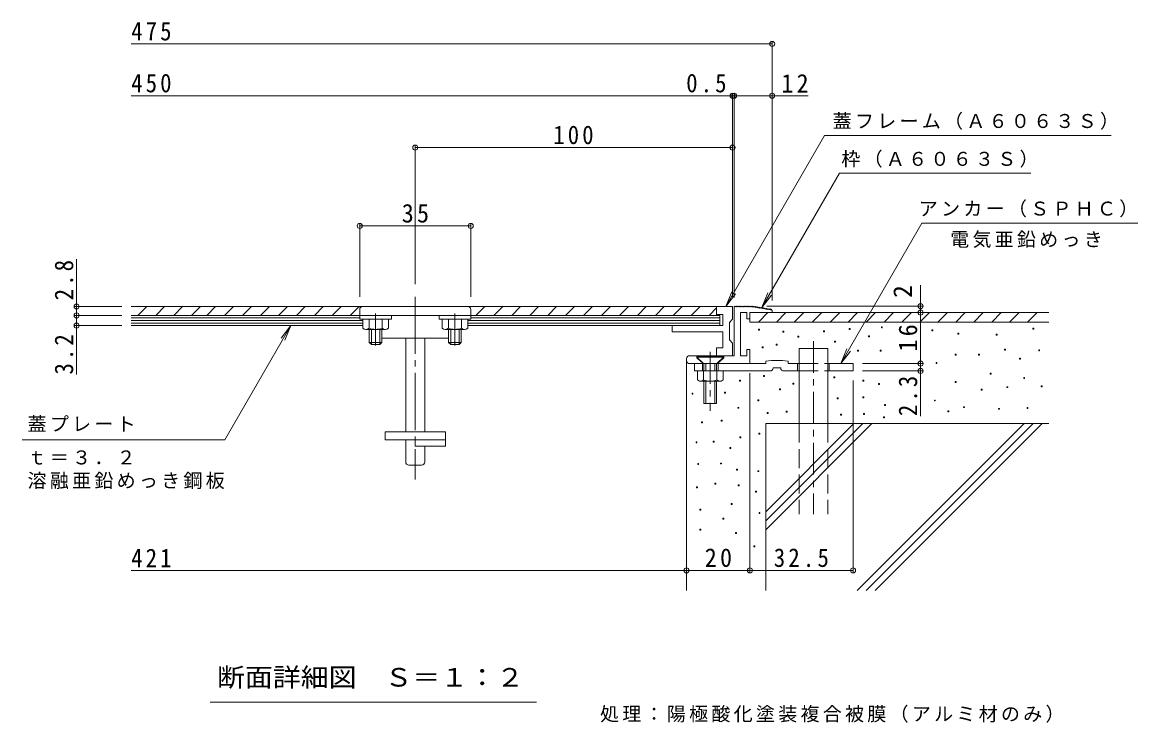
# Model space of a CAD drawing. Units: millimetres, scale not verified. Extents: x -321 to 372, y -273 to 260.
# Drawn here: x 20.8 to 372.4, y 39.2 to 259.9 of the extents above; entities that cross this region are included whole.
import ezdxf
from ezdxf.enums import TextEntityAlignment as Align

# ---------------------------------------------------------------- set-up
doc = ezdxf.new("R2010")
doc.units = ezdxf.units.MM
doc.header["$LTSCALE"] = 2
doc.header["$PDMODE"] = 32
doc.header["$PDSIZE"] = 1.6
for name, pattern in [('CHAIN1', [8, 5, -1, 1, -1]), ('CHAIN2', [12, 9, -1, 1, -1]), ('DASHED3', [4, 3, -1])]:
    doc.linetypes.add(name, pattern=pattern)
for name, color, linetype, lineweight in [('D-0', 7, 'Continuous', 9), ('D-1', 2, 'Continuous', 9), ('D-2', 3, 'Continuous', 9), ('D-4', 7, 'Continuous', 9), ('D-6', 6, 'Continuous', 5)]:
    doc.layers.add(name, color=color, linetype=linetype, lineweight=lineweight)
doc.layers.add('D-5', color=7, linetype='Continuous')
doc.styles.add('ＭＳ ゴシック', font='')
doc.styles.get('ＭＳ ゴシック').set_extended_font_data('MS Gothic')

msp = doc.modelspace()

# ---------------------------------------------------------------- linework, layer by layer
at = {"layer": 'D-0'}
for points in [[(252.83, 162.898), (252.83, 163.198), (253.13, 163.198), (253.13, 162.898)], [(260.547, 162.197), (260.547, 162.497), (260.847, 162.497), (260.847, 162.197)], [(273.351, 162.372), (273.351, 162.672), (273.651, 162.672), (273.651, 162.372)], [(281.419, 163.074), (281.419, 163.374), (281.719, 163.374), (281.719, 163.074)], [(291.593, 163.6), (291.593, 163.9), (291.892, 163.9), (291.892, 163.6)], [(307.51, 162.635), (307.51, 162.935), (307.81, 162.935), (307.81, 162.635)], [(315.666, 161.583), (315.666, 161.883), (315.966, 161.883), (315.966, 161.583)], [(339.344, 163.161), (339.344, 163.461), (339.644, 163.461), (339.644, 163.161)], [(258.442, 158.163), (258.442, 158.463), (258.742, 158.463), (258.742, 158.163)], [(265.283, 160.618), (265.283, 160.918), (265.583, 160.918), (265.583, 160.618)], [(276.859, 159.04), (276.859, 159.34), (277.159, 159.34), (277.159, 159.04)], [(287.558, 160.794), (287.558, 161.094), (287.858, 161.094), (287.858, 160.794)], [(327.768, 161.32), (327.768, 161.62), (328.068, 161.62), (328.068, 161.32)], [(254.057, 157.286), (254.057, 157.586), (254.357, 157.586), (254.357, 157.286)], [(284.05, 156.233), (284.05, 156.533), (284.35, 156.533), (284.35, 156.233)], [(291.242, 156.233), (291.242, 156.533), (291.542, 156.533), (291.542, 156.233)], [(314.877, 155.005), (314.877, 155.305), (315.176, 155.305), (315.176, 155.005)], [(322.243, 155.005), (322.243, 155.305), (322.543, 155.305), (322.543, 155.005)], [(330.399, 156.584), (330.399, 156.884), (330.699, 156.884), (330.699, 156.584)], [(341.186, 156.321), (341.186, 156.621), (341.486, 156.621), (341.486, 156.321)], [(308.825, 152.374), (308.825, 152.674), (309.125, 152.674), (309.125, 152.374)], [(335.135, 153.69), (335.135, 153.99), (335.435, 153.99), (335.435, 153.69)], [(254.423, 148.267), (254.423, 148.567), (254.723, 148.567), (254.723, 148.267)], [(276.64, 147.858), (276.64, 148.158), (276.94, 148.158), (276.94, 147.858)], [(325.927, 148.954), (325.927, 149.254), (326.227, 149.254), (326.227, 148.954)], [(336.45, 147.639), (336.45, 147.939), (336.75, 147.939), (336.75, 147.639)], [(246.852, 146.82), (246.852, 147.12), (247.152, 147.12), (247.152, 146.82)], [(259.509, 144.058), (259.509, 144.358), (259.809, 144.358), (259.809, 144.058)], [(263.719, 145.812), (263.719, 146.112), (264.019, 146.112), (264.019, 145.812)], [(285.761, 146.806), (285.761, 147.106), (286.061, 147.106), (286.061, 146.806)], [(290.672, 145.753), (290.672, 146.053), (290.972, 146.053), (290.972, 145.753)], [(314.877, 146.323), (314.877, 146.623), (315.176, 146.623), (315.176, 146.323)], [(323.032, 143.955), (323.032, 144.255), (323.332, 144.255), (323.332, 143.955)], [(331.188, 144.745), (331.188, 145.045), (331.488, 145.045), (331.488, 144.745)], [(341.975, 145.008), (341.975, 145.308), (342.275, 145.308), (342.275, 145.008)], [(231.914, 142.684), (231.914, 142.984), (232.214, 142.984), (232.214, 142.684)], [(242.116, 142.961), (242.116, 143.262), (242.416, 143.262), (242.416, 142.961)], [(252.669, 140.55), (252.669, 140.85), (252.969, 140.85), (252.969, 140.55)], [(277.692, 141.193), (277.692, 141.493), (277.992, 141.493), (277.992, 141.193)], [(285.761, 141.544), (285.761, 141.844), (286.061, 141.844), (286.061, 141.544)], [(308.299, 140.535), (308.299, 140.835), (308.599, 140.835), (308.599, 140.535)], [(246.325, 138.226), (246.325, 138.526), (246.625, 138.526), (246.625, 138.226)], [(261.614, 137.042), (261.614, 137.342), (261.914, 137.342), (261.914, 137.042)], [(292.601, 139.088), (292.601, 139.388), (292.901, 139.388), (292.901, 139.088)], [(312.509, 137.115), (312.509, 137.415), (312.809, 137.415), (312.809, 137.115)], [(317.507, 138.43), (317.507, 138.73), (317.807, 138.73), (317.807, 138.43)], [(328.558, 137.904), (328.558, 138.204), (328.857, 138.204), (328.857, 137.904)], [(337.503, 138.167), (337.503, 138.467), (337.803, 138.467), (337.803, 138.167)], [(234.925, 133.665), (234.925, 133.965), (235.224, 133.965), (235.224, 133.665)], [(241.063, 134.192), (241.063, 134.492), (241.363, 134.492), (241.363, 134.192)], [(255.592, 136.633), (255.592, 136.933), (255.892, 136.933), (255.892, 136.633)], [(278.745, 136.106), (278.745, 136.406), (279.045, 136.406), (279.045, 136.106)], [(285.936, 136.282), (285.936, 136.582), (286.236, 136.582), (286.236, 136.282)], [(292.25, 135.273), (292.25, 135.573), (292.55, 135.573), (292.55, 135.273)], [(252.932, 130.114), (252.932, 130.414), (253.232, 130.414), (253.232, 130.114)], [(233.171, 127.351), (233.171, 127.651), (233.471, 127.651), (233.471, 127.351)], [(238.608, 127.526), (238.608, 127.827), (238.908, 127.827), (238.908, 127.526)], [(247.027, 128.93), (247.027, 129.23), (247.327, 129.23), (247.327, 128.93)], [(243.87, 125.597), (243.87, 125.897), (244.17, 125.897), (244.17, 125.597)], [(233.697, 120.511), (233.697, 120.811), (233.997, 120.811), (233.997, 120.511)], [(240.888, 120.686), (240.888, 120.986), (241.188, 120.986), (241.188, 120.686)], [(245.975, 118.757), (245.975, 119.057), (246.275, 119.057), (246.275, 118.757)], [(252.669, 118.274), (252.669, 118.574), (252.969, 118.574), (252.969, 118.274)], [(233.346, 113.144), (233.346, 113.444), (233.646, 113.444), (233.646, 113.144)], [(239.134, 114.372), (239.134, 114.672), (239.434, 114.672), (239.434, 114.372)], [(246.501, 113.845), (246.501, 114.146), (246.801, 114.146), (246.801, 113.845)], [(251.967, 111.785), (251.967, 112.085), (252.267, 112.085), (252.267, 111.785)], [(234.398, 106.128), (234.398, 106.428), (234.698, 106.428), (234.698, 106.128)], [(244.221, 107.882), (244.221, 108.182), (244.521, 108.182), (244.521, 107.882)], [(241.59, 103.322), (241.59, 103.622), (241.89, 103.622), (241.89, 103.322)], [(253.02, 105.119), (253.02, 105.42), (253.32, 105.42), (253.32, 105.119)], [(234.398, 99.814), (234.398, 100.114), (234.698, 100.114), (234.698, 99.814)], [(245.624, 98.761), (245.624, 99.061), (245.924, 99.061), (245.924, 98.761)], [(251.441, 94.596), (251.441, 94.896), (251.741, 94.896), (251.741, 94.596)]]:
    msp.add_lwpolyline(points, close=True, dxfattribs=at)
at = {"layer": 'D-1'}
for p, q in [((245.419, 170.4), (245.169, 170.15)), ((245.169, 170.15), (245.169, 154.8)), ((245.419, 170.4), (245.669, 170.15)), ((245.919, 170.4), (245.669, 170.15)), ((245.919, 170.4), (246.169, 170.15)), ((246.419, 170.4), (246.169, 170.15)), ((246.419, 170.4), (246.669, 170.15)), ((246.919, 170.4), (246.669, 170.15)), ((246.919, 170.4), (247.169, 170.15)), ((247.419, 170.4), (247.169, 170.15)), ((247.419, 170.4), (247.669, 170.15)), ((247.919, 170.4), (247.669, 170.15)), ((247.919, 170.4), (248.169, 170.15)), ((248.419, 170.4), (248.169, 170.15)), ((248.419, 170.4), (248.669, 170.15)), ((248.919, 170.4), (248.669, 170.15)), ((248.919, 170.4), (249.169, 170.15)), ((249.419, 170.4), (249.169, 170.15)), ((249.419, 170.4), (249.669, 170.15)), ((249.919, 170.4), (249.669, 170.15)), ((249.919, 170.4), (250.169, 170.15)), ((250.419, 170.4), (250.169, 170.15)), ((250.419, 170.4), (250.669, 170.15)), ((250.919, 170.4), (250.669, 170.15)), ((251.461, 170.352), (251.666, 170.064)), ((251.666, 170.064), (251.954, 170.27)), ((257.169, 169.147), (257.169, 168.4)), ((249.169, 166.4), (249.169, 168.4)), ((231.169, 154.8), (245.169, 154.8)), ((233.419, 154.8), (233.419, 154.1)), ((241.919, 154.8), (241.919, 154.1)), ((249.169, 156.8), (250.169, 156.8)), ((250.169, 152.3), (250.169, 156.8)), ((230.169, 153.3), (230.169, 153.8)), ((231.169, 152.3), (255.169, 152.3)), ((232.669, 152.3), (232.669, 150)), ((233.419, 154.1), (235.419, 152.3)), ((233.419, 154.1), (233.76, 154.1)), ((235.56, 152.3), (233.469, 154.391)), ((235.169, 152.3), (235.169, 150)), ((235.669, 152.3), (235.669, 150)), ((236.269, 152.3), (236.269, 150)), ((239.069, 152.3), (239.069, 150)), ((239.669, 152.3), (239.669, 150)), ((239.778, 152.3), (241.869, 154.391)), ((239.919, 152.3), (241.919, 154.1)), ((240.169, 152.3), (240.169, 150)), ((241.578, 154.1), (241.919, 154.1)), ((255.169, 153.1), (255.169, 152.3)), ((262.169, 153.1), (262.169, 152.3)), ((262.169, 152.3), (265.669, 152.3)), ((265.169, 152.3), (265.169, 150)), ((274.669, 152.3), (282.669, 152.3)), ((275.169, 152.3), (275.169, 150)), ((282.669, 152.3), (282.669, 150)), ((256.469, 150), (232.669, 150)), ((233.619, 150), (233.619, 147.176)), ((235.569, 150), (235.569, 147.176)), ((239.769, 150), (239.769, 147.176)), ((241.719, 150), (241.719, 147.176)), ((257.469, 151), (259.869, 151)), ((260.869, 150), (265.669, 150)), ((274.669, 150), (282.669, 150)), ((234.269, 146.8), (233.619, 147.176)), ((234.269, 146.8), (241.069, 146.8)), ((235.669, 146.8), (235.669, 139.691)), ((236.269, 146.8), (236.269, 139.691)), ((239.069, 146.8), (239.069, 139.691)), ((239.669, 146.8), (239.669, 139.691)), ((241.069, 146.8), (241.719, 147.176)), ((235.669, 139.691), (239.669, 139.691))]:
    msp.add_line(p, q, dxfattribs=at)
at = {"layer": 'D-1', "linetype": 'CHAIN1'}
msp.add_line((237.669, 155.98), (237.669, 137.401), dxfattribs=at)
at = {"layer": 'D-1', "linetype": 'DASHED3'}
for p, q in [((265.669, 152.3), (274.669, 152.3)), ((265.669, 150), (274.669, 150))]:
    msp.add_line(p, q, dxfattribs=at)
at = {"layer": 'D-1'}
for points in [[(250.919, 170.4), (251.173, 170.146), (251.461, 170.352)], [(251.954, 170.27), (252.159, 169.982), (252.447, 170.187)], [(252.447, 170.187), (252.653, 169.9), (252.94, 170.105), (253.146, 169.817), (253.434, 170.023), (253.639, 169.735), (253.927, 169.941), (254.132, 169.653), (254.42, 169.859), (254.626, 169.571), (254.913, 169.776), (255.119, 169.489), (255.406, 169.694), (255.612, 169.406), (255.9, 169.612), (256.105, 169.324), (256.393, 169.53), (256.598, 169.242), (256.886, 169.448)], [(256.886, 169.448), (257.091, 169.16), (257.169, 169.147)], [(247.169, 154.8), (247.169, 168.4), (249.169, 168.4)], [(249.169, 166.4), (250.169, 166.4), (250.169, 168.4), (257.169, 168.4)], [(247.169, 154.8), (249.169, 154.8), (249.169, 156.8)], [(233.469, 154.691), (241.869, 154.691), (241.869, 154.391)], [(233.469, 154.691), (233.469, 154.391), (241.869, 154.391)]]:
    msp.add_lwpolyline(points, dxfattribs=at)
for centre, radius, start, end in [((231.169, 153.8), 1, 90, 180), ((231.169, 153.3), 1, 180, 270), ((258.669, 122.576), 30.724, 83.45885, 96.54115), ((256.469, 151), 1, 270, 0), ((260.869, 151), 1, 180, 270), ((234.402, 148.777), 1.982, 266.13937, 306.06456), ((237.669, 152.864), 6.064, 249.73677, 290.26344), ((240.935, 148.777), 1.982, 233.93544, 273.86063)]:
    msp.add_arc(centre, radius, start, end, dxfattribs=at)
at = {"layer": 'D-2', "linetype": 'CHAIN2'}
msp.add_line((144.669, 173.39), (144.669, 115.747), dxfattribs=at)
at = {"layer": 'D-2'}
for p, q in [((244.669, 170.3), (55.135, 170.3)), ((57.213, 167.5), (60.013, 170.3)), ((62.87, 167.5), (65.67, 170.3)), ((68.527, 167.5), (71.327, 170.3)), ((74.183, 167.5), (76.984, 170.3)), ((78.929, 167.5), (81.729, 170.3)), ((84.586, 167.5), (87.386, 170.3)), ((90.242, 167.5), (93.043, 170.3)), ((95.899, 167.5), (98.699, 170.3)), ((101.556, 167.5), (104.356, 170.3)), ((107.213, 167.5), (110.013, 170.3)), ((112.87, 167.5), (115.67, 170.3)), ((118.527, 167.5), (121.327, 170.3)), ((124.184, 167.5), (126.984, 170.3)), ((127.169, 169.4), (127.169, 166.3)), ((162.169, 169.4), (162.169, 166.3)), ((163.782, 167.5), (166.582, 170.3)), ((169.438, 167.5), (172.239, 170.3)), ((175.095, 167.5), (177.895, 170.3)), ((180.752, 167.5), (183.552, 170.3)), ((186.409, 167.5), (189.209, 170.3)), ((192.066, 167.5), (194.866, 170.3)), ((197.723, 167.5), (200.523, 170.3)), ((203.38, 167.5), (206.18, 170.3)), ((209.037, 167.5), (211.837, 170.3)), ((214.693, 167.5), (217.493, 170.3)), ((220.35, 167.5), (223.15, 170.3)), ((226.007, 167.5), (228.807, 170.3)), ((231.664, 167.5), (234.464, 170.3)), ((237.321, 167.5), (239.669, 169.848)), ((239.669, 170.3), (239.669, 167.5)), ((240.669, 167.5), (55.135, 167.5)), ((127.169, 166.7), (55.135, 166.7)), ((128.119, 165.9), (55.135, 165.9)), ((127.169, 166.3), (137.169, 166.3)), ((128.119, 163.476), (128.119, 166.3)), ((130.14, 163.476), (130.14, 166.3)), ((134.198, 163.476), (134.198, 166.3)), ((136.219, 163.476), (136.219, 166.3)), ((137.169, 167.3), (137.169, 166.3)), ((153.119, 163.476), (153.119, 166.3)), ((155.14, 163.476), (155.14, 166.3)), ((159.198, 163.476), (159.198, 166.3)), ((161.219, 163.476), (161.219, 166.3)), ((240.669, 165.9), (161.219, 165.9)), ((240.669, 166.7), (162.169, 166.7)), ((239.669, 167.8), (241.669, 167.8)), ((240.669, 164.3), (240.669, 167.5)), ((241.669, 167.8), (241.669, 164.3)), ((128.119, 165.1), (55.135, 165.1)), ((128.119, 164.3), (55.135, 164.3)), ((129.129, 163.1), (135.209, 163.1)), ((130.169, 163.1), (130.169, 159)), ((130.869, 163.1), (130.869, 158.3)), ((133.469, 163.1), (133.469, 158.3)), ((134.169, 163.1), (134.169, 159)), ((154.129, 163.1), (160.209, 163.1)), ((155.169, 163.1), (155.169, 159)), ((155.869, 163.1), (155.869, 158.3)), ((158.469, 163.1), (158.469, 158.3)), ((159.169, 163.1), (159.169, 159)), ((240.669, 165.1), (161.219, 165.1)), ((241.669, 164.3), (161.219, 164.3)), ((225.669, 162.3), (225.669, 164.3)), ((241.669, 162.3), (225.669, 162.3)), ((241.669, 162.3), (241.669, 157.3)), ((134.169, 159), (130.169, 159)), ((130.169, 159), (130.869, 158.3)), ((133.469, 158.3), (130.869, 158.3)), ((134.169, 159), (133.469, 158.3)), ((134.169, 160.3), (155.169, 160.3)), ((141.669, 130.8), (141.669, 160.3)), ((147.669, 130.8), (147.669, 160.3)), ((159.169, 159), (155.169, 159)), ((155.169, 159), (155.869, 158.3)), ((158.469, 158.3), (155.869, 158.3)), ((159.169, 159), (158.469, 158.3)), ((239.669, 157.3), (239.669, 154.8)), ((241.669, 157.3), (239.669, 157.3)), ((244.669, 154.8), (239.669, 154.8)), ((154.169, 130.8), (135.169, 130.8)), ((135.169, 130.8), (135.169, 128.3)), ((154.169, 128.3), (135.169, 128.3)), ((141.669, 121.3), (141.669, 128.3)), ((144.669, 126.3), (144.669, 128.3)), ((147.669, 121.3), (147.669, 126.3)), ((146.669, 120.3), (142.669, 120.3))]:
    msp.add_line(p, q, dxfattribs=at)
at = {"layer": 'D-2', "linetype": 'CHAIN1'}
for p, q in [((132.169, 168.063), (132.169, 156.87)), ((157.169, 168.063), (157.169, 156.87))]:
    msp.add_line(p, q, dxfattribs=at)
at = {"layer": 'D-2'}
for points in [[(244.669, 154.8), (244.669, 158.8), (243.669, 159.8), (243.669, 165.3), (244.669, 166.3), (244.669, 170.3)], [(152.169, 167.3), (152.169, 166.3), (162.169, 166.3)], [(154.169, 130.8), (154.169, 126.3), (144.669, 126.3)]]:
    msp.add_lwpolyline(points, dxfattribs=at)
for centre, radius, start, end in [((128.069, 169.4), 0.9, 90, 180), ((161.269, 169.4), 0.9, 0, 90), ((129.129, 164.648), 1.548, 229.24547, 310.75471), ((132.169, 168.774), 5.674, 249.04448, 290.95552), ((135.209, 164.648), 1.548, 229.24486, 310.75514), ((154.129, 164.648), 1.548, 229.24547, 310.75471), ((157.169, 168.774), 5.674, 249.04448, 290.95552), ((160.209, 164.648), 1.548, 229.24486, 310.75514), ((142.669, 121.3), 1, 180, 270), ((146.669, 121.3), 1, 270, 0)]:
    msp.add_arc(centre, radius, start, end, dxfattribs=at)
at = {"layer": 'D-4'}
for p, q in [((257.169, 172.147), (257.169, 253.658)), ((55.135, 253.058), (257.169, 253.058)), ((55.135, 236.701), (268.561, 236.701)), ((244.669, 173.3), (244.669, 237.301)), ((245.169, 173.15), (245.169, 237.301)), ((144.669, 220.981), (144.669, 177.39)), ((244.669, 220.381), (144.669, 220.381)), ((127.169, 173.301), (127.169, 196.275)), ((127.169, 195.675), (162.169, 195.675)), ((162.169, 173.301), (162.169, 196.275)), ((37.938, 148.867), (37.938, 185.262)), ((303.966, 135.764), (303.966, 177.027)), ((242.537, 170.3), (244.45, 174.92)), ((242.537, 170.3), (245.581, 174.267)), ((253.927, 169.941), (255.84, 174.56)), ((253.927, 169.941), (256.971, 173.907)), ((52.135, 170.3), (37.338, 170.3)), ((255.447, 170.4), (304.566, 170.4)), ((52.135, 167.5), (37.338, 167.5)), ((52.135, 164.3), (37.338, 164.3)), ((84.672, 128.323), (105.443, 164.3)), ((105.443, 164.3), (102.4, 160.334)), ((105.443, 164.3), (103.53, 159.681)), ((278.801, 152.3), (280.715, 156.92)), ((278.801, 152.3), (281.845, 156.267)), ((285.669, 152.3), (304.566, 152.3)), ((250.169, 149.3), (250.169, 86.553)), ((285.669, 150), (304.566, 150)), ((282.669, 147), (282.669, 86.553)), ((20.81, 128.323), (84.672, 128.323)), ((55.135, 87.153), (282.669, 87.153)), ((182.898, 45.583), (80.04, 45.583))]:
    msp.add_line(p, q, dxfattribs=at)
for points in [[(242.537, 170.3), (273.664, 224.214), (364.063, 224.214)], [(253.927, 169.941), (278.374, 212.285), (338.701, 212.285)], [(278.801, 152.3), (304.387, 196.616), (372.385, 196.616)]]:
    msp.add_lwpolyline(points, dxfattribs=at)
for p in [(257.169, 253.058), (244.669, 236.701), (245.169, 236.701), (257.169, 236.701), (144.669, 220.381), (244.669, 220.381), (127.169, 195.675), (162.169, 195.675), (37.938, 170.3), (303.966, 170.4), (303.966, 168.4), (37.938, 167.5), (37.938, 164.3), (303.966, 152.3), (303.966, 150), (230.169, 87.153), (250.169, 87.153), (282.669, 87.153)]:
    msp.add_point(p, dxfattribs=at)
at = {"layer": 'D-6'}
for p, q in [((250.169, 168.4), (250.169, 165.4)), ((250.169, 165.4), (344.408, 165.4)), ((252.826, 165.4), (255.826, 168.4)), ((257.169, 168.4), (344.408, 168.4)), ((258.483, 165.4), (261.483, 168.4)), ((264.139, 165.4), (267.139, 168.4)), ((269.796, 165.4), (272.796, 168.4)), ((275.453, 165.4), (278.453, 168.4)), ((281.11, 165.4), (284.11, 168.4)), ((286.767, 165.4), (289.767, 168.4)), ((292.424, 165.4), (295.424, 168.4)), ((298.081, 165.4), (301.081, 168.4)), ((303.738, 165.4), (306.738, 168.4)), ((309.394, 165.4), (312.394, 168.4)), ((315.051, 165.4), (318.051, 168.4)), ((320.708, 165.4), (323.708, 168.4)), ((326.365, 165.4), (329.365, 168.4)), ((332.022, 165.4), (335.022, 168.4)), ((337.679, 165.4), (340.679, 168.4)), ((265.669, 157.082), (265.669, 133.4)), ((265.669, 157.082), (274.669, 157.082)), ((274.669, 157.082), (274.669, 133.4)), ((230.169, 153.3), (230.169, 80.773)), ((255.169, 133.4), (344.408, 133.4)), ((255.169, 133.4), (255.169, 80.773)), ((288.595, 133.4), (255.169, 99.975)), ((285.766, 133.4), (255.169, 102.803)), ((282.938, 133.4), (255.169, 105.631)), ((336.62, 133.4), (283.992, 80.773)), ((339.448, 133.4), (286.82, 80.773)), ((342.277, 133.4), (289.649, 80.773))]:
    msp.add_line(p, q, dxfattribs=at)
at = {"layer": 'D-6', "linetype": 'CHAIN1'}
msp.add_line((270.169, 159.395), (270.169, 104.873), dxfattribs=at)
at = {"layer": 'D-6', "linetype": 'DASHED3'}
for p, q in [((265.669, 133.4), (265.669, 104.873)), ((274.669, 133.4), (274.669, 104.873))]:
    msp.add_line(p, q, dxfattribs=at)

# ---------------------------------------------------------------- texts
at = {"layer": 'D-4', "color": 2, "style": 'ＭＳ ゴシック'}
msp.add_text('2', height=5.865, rotation=90, dxfattribs=at).set_placement((302.966, 173.027), align=Align.BOTTOM_LEFT)
at = {"layer": 'D-4', "color": 2, "style": 'ＭＳ ゴシック', "width": 1.1}
msp.add_text('断面詳細図\u3000Ｓ＝１：２', height=5.865, dxfattribs=at).set_placement((82.167, 48.777), align=Align.BOTTOM_LEFT)
at = {"layer": 'D-4', "color": 2, "char_height": 5.865, "attachment_point": 7, "style": 'ＭＳ ゴシック'}
for s, insert in [('\\T1.27;\\W0.9;475', (55.135, 254.058)), ('\\T1.27;\\W0.9;450', (55.135, 237.701)), ('\\T1.27;\\W0.9;0.5', (230.075, 237.701)), ('\\T1.27;\\W0.95;12', (260.061, 237.701)), ('\\T1.27;\\W0.9;100', (188.169, 221.381)), ('\\T1.27;\\W0.95;35', (140.419, 196.675)), ('\\T1.27;\\W0.9;421', (55.135, 88.153)), ('\\T1.27;\\W0.95;20', (235.919, 88.153)), ('\\T1.28;\\W0.9;32.5', (257.669, 88.153))]:
    msp.add_mtext(s, dxfattribs=dict(at, insert=insert))
at = {"layer": 'D-4', "char_height": 4.399, "attachment_point": 7, "style": 'ＭＳ ゴシック'}
for s, insert in [('\\T1.17;蓋フレーム（Ａ６０６３Ｓ）', (276.237, 225.979)), ('\\T1.17;枠（Ａ６０６３Ｓ）', (278.964, 214.051)), ('\\T1.17;アンカー（ＳＰＨＣ）', (303.385, 198.382)), ('\\T1.17;電気亜鉛めっき', (313.256, 188.743)), ('\\T1.17;蓋プレート', (22.461, 130.829)), ('\\T1.17;溶融亜鉛めっき鋼板', (22.461, 112.767)), ('\\T1.17;処理：陽極酸化塗装複合被膜（アルミ材のみ）', (202.911, 39.167))]:
    msp.add_mtext(s, dxfattribs=dict(at, insert=insert))
at = {"layer": 'D-4', "color": 2, "char_height": 5.865, "attachment_point": 7, "rotation": 90, "style": 'ＭＳ ゴシック'}
for s, insert in [('\\T1.27;\\W0.9;2.8', (36.938, 172.262)), ('\\T1.27;\\W0.95;16', (302.966, 156.1)), ('\\T1.27;\\W0.9;3.2', (36.938, 148.867)), ('\\T1.27;\\W0.9;2.3', (302.966, 135.764))]:
    msp.add_mtext(s, dxfattribs=dict(at, insert=insert))
at = {"layer": 'D-5', "insert": (22.461, 120.471), "char_height": 4.399, "attachment_point": 7, "style": 'ＭＳ ゴシック'}
msp.add_mtext('\\T1.17;ｔ＝３．２', dxfattribs=at)

doc.saveas('drawing.dxf')
